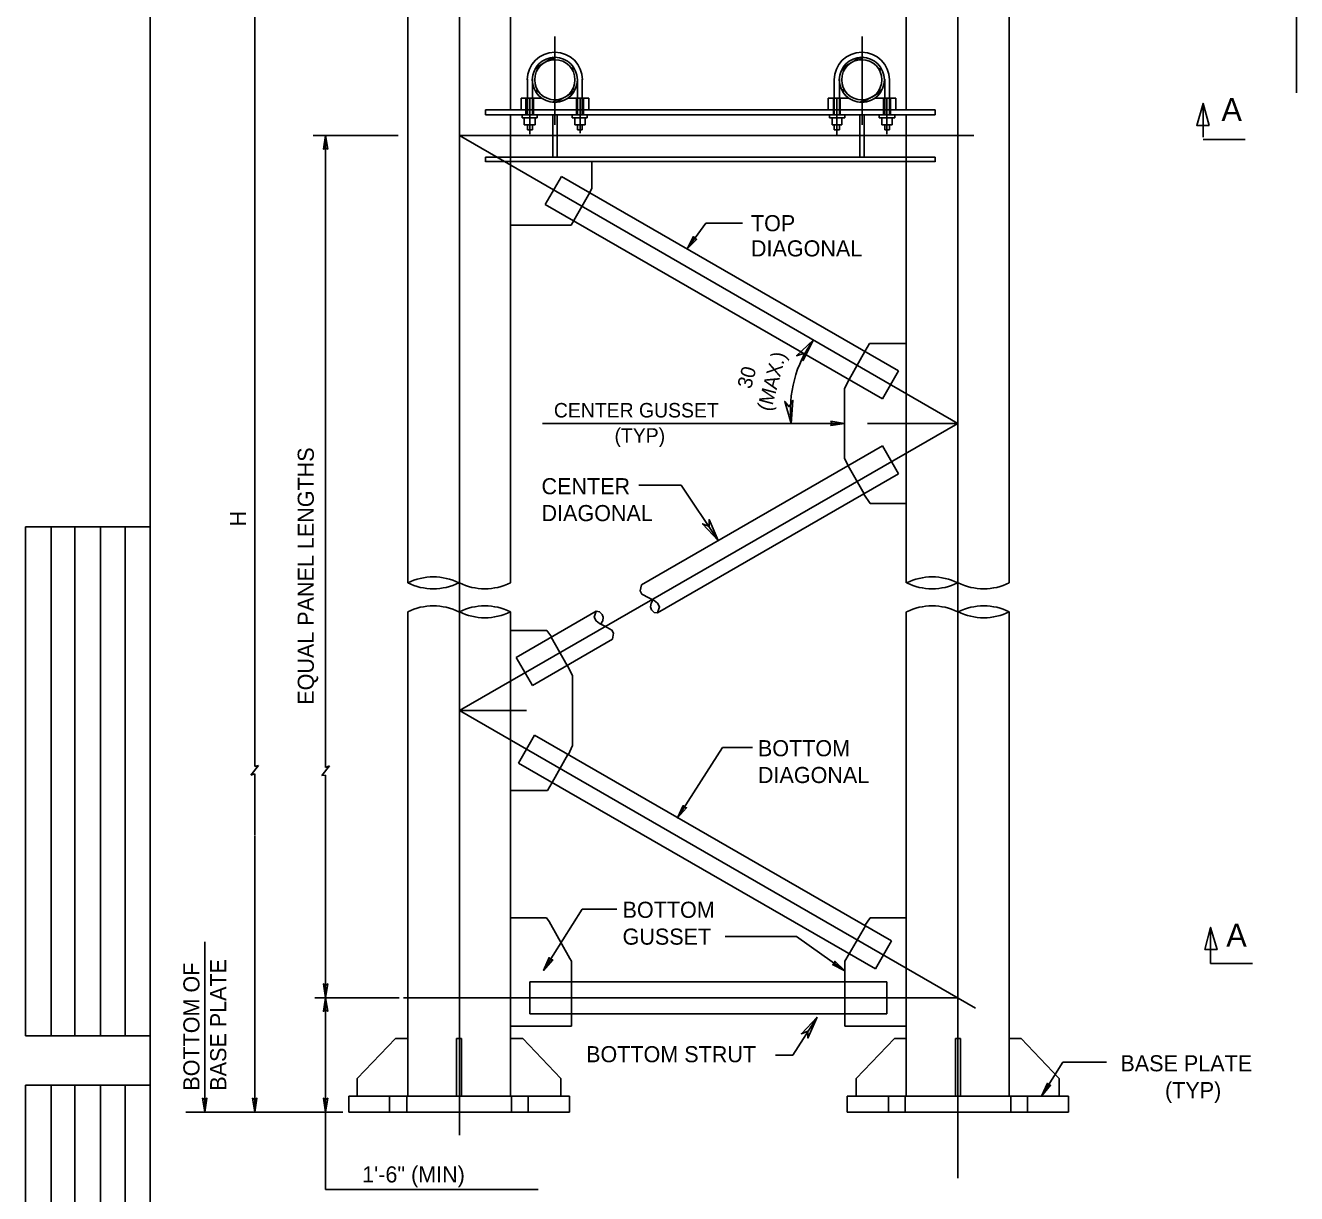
# Model space of a CAD drawing. Extents: x -3 to 26050223, y 0 to 12035012.
# Drawn here: x 1.67 to 21.39, y 15.87 to 34 of the extents above; entities that cross this region are included whole.
import ezdxf

# ---------------------------------------------------------------- set-up
doc = ezdxf.new("R2010")
doc.units = 0
for name, color, linetype in [('1', 7, 'Continuous'), ('2', 7, 'Continuous'), ('39', 7, 'Continuous'), ('9', 7, 'Continuous')]:
    doc.layers.add(name, color=color, linetype=linetype)

msp = doc.modelspace()

# ---------------------------------------------------------------- linework, layer by layer
at = {"layer": '1'}
for p, q in [((3.6, 1.017), (3.6, 42.342)), ((21.392, 32.958), (21.392, 39.5)), ((7.6, 25.35), (7.6, 37.325)), ((9.192, 32.692), (9.192, 37.325)), ((15.333, 32.692), (15.333, 37.325)), ((16.933, 25.35), (16.933, 37.333)), ((5.225, 22.5), (5.225, 35.592)), ((9.567, 33.317), (9.633, 33.35)), ((9.583, 33.342), (9.858, 33.508)), ((9.833, 33.467), (9.892, 33.508)), ((10.142, 33.333), (10.175, 33.35)), ((14.333, 33.308), (14.4, 33.35)), ((14.358, 33.35), (14.625, 33.508)), ((14.608, 33.467), (14.675, 33.508)), ((14.908, 33.325), (14.942, 33.342)), ((9.458, 33.167), (9.458, 32.875)), ((9.533, 33.167), (9.533, 32.875)), ((10.158, 33.317), (10.183, 33.333)), ((10.233, 33.167), (10.233, 32.875)), ((10.308, 33.167), (10.308, 32.875)), ((14.217, 33.167), (14.217, 32.875)), ((14.3, 33.167), (14.3, 32.875)), ((14.925, 33.308), (14.958, 33.325)), ((15, 33.167), (15, 32.875)), ((15.075, 33.167), (15.075, 32.875)), ((9.583, 32.983), (9.608, 33)), ((9.592, 32.967), (9.625, 32.983)), ((10.083, 32.917), (10.183, 32.983)), ((10.142, 32.992), (10.208, 33.025)), ((14.333, 32.992), (14.375, 33.017)), ((14.35, 32.975), (14.383, 32.992)), ((14.667, 32.817), (14.933, 32.967)), ((14.892, 32.967), (14.958, 33.008)), ((9.683, 32.875), (9.358, 32.875)), ((9.358, 32.875), (9.358, 32.692)), ((9.433, 32.875), (9.433, 32.617)), ((9.458, 32.875), (9.458, 32.617)), ((9.492, 32.317), (9.492, 32.875)), ((9.533, 32.875), (9.533, 32.617)), ((9.55, 32.875), (9.55, 32.617)), ((9.858, 32.817), (9.908, 32.85)), ((9.908, 32.817), (10, 32.867)), ((10.408, 32.875), (10.083, 32.875)), ((10.217, 32.875), (10.217, 32.617)), ((10.233, 32.875), (10.233, 32.617)), ((10.275, 32.333), (10.275, 32.875)), ((10.308, 32.875), (10.308, 32.617)), ((10.325, 32.875), (10.325, 32.617)), ((10.408, 32.875), (10.408, 32.692)), ((14.125, 32.875), (14.442, 32.875)), ((14.125, 32.875), (14.125, 32.692)), ((14.208, 32.875), (14.208, 32.617)), ((14.217, 32.875), (14.217, 32.617)), ((14.258, 32.308), (14.258, 32.875)), ((14.3, 32.875), (14.3, 32.617)), ((14.308, 32.875), (14.308, 32.617)), ((14.625, 32.817), (14.692, 32.85)), ((14.85, 32.875), (15.175, 32.875)), ((14.983, 32.875), (14.983, 32.617)), ((15, 32.875), (15, 32.617)), ((15.033, 32.317), (15.033, 32.875)), ((15.075, 32.875), (15.075, 32.617)), ((15.092, 32.875), (15.092, 32.617)), ((15.175, 32.875), (15.175, 32.692)), ((19.942, 32.267), (19.942, 32.792)), ((15.783, 32.692), (8.808, 32.692)), ((8.808, 32.692), (8.808, 32.617)), ((15.783, 32.617), (8.808, 32.617)), ((9.192, 25.35), (9.192, 32.617)), ((9.375, 32.617), (9.375, 32.567)), ((9.375, 32.567), (9.608, 32.567)), ((9.408, 32.567), (9.408, 32.458)), ((9.575, 32.567), (9.575, 32.458)), ((9.608, 32.617), (9.608, 32.567)), ((9.85, 32.617), (9.85, 31.958)), ((9.85, 32.617), (9.925, 32.617)), ((9.917, 32.617), (9.917, 31.958)), ((10.15, 32.617), (10.15, 32.567)), ((10.383, 32.567), (10.15, 32.567)), ((10.192, 32.567), (10.192, 32.458)), ((10.35, 32.567), (10.35, 32.458)), ((10.383, 32.617), (10.383, 32.567)), ((14.142, 32.617), (14.142, 32.567)), ((14.142, 32.567), (14.383, 32.567)), ((14.183, 32.567), (14.183, 32.458)), ((14.333, 32.567), (14.333, 32.458)), ((14.383, 32.617), (14.383, 32.567)), ((14.617, 32.617), (14.617, 31.958)), ((14.617, 32.617), (14.692, 32.617)), ((14.683, 32.617), (14.683, 31.958)), ((14.917, 32.617), (14.917, 32.567)), ((15.158, 32.567), (14.917, 32.567)), ((14.958, 32.567), (14.958, 32.458)), ((15.117, 32.567), (15.117, 32.458)), ((15.158, 32.617), (15.158, 32.567)), ((15.333, 25.35), (15.333, 32.617)), ((15.783, 32.692), (15.783, 32.617)), ((9.408, 32.458), (9.575, 32.458)), ((9.458, 32.458), (9.458, 32.383)), ((9.458, 32.383), (9.533, 32.383)), ((9.533, 32.458), (9.533, 32.383)), ((10.35, 32.458), (10.192, 32.458)), ((10.233, 32.458), (10.233, 32.383)), ((10.308, 32.383), (10.233, 32.383)), ((10.308, 32.458), (10.308, 32.383)), ((14.183, 32.458), (14.333, 32.458)), ((14.217, 32.458), (14.217, 32.383)), ((14.217, 32.383), (14.3, 32.383)), ((14.3, 32.458), (14.3, 32.383)), ((15.117, 32.458), (14.958, 32.458)), ((15, 32.458), (15, 32.383)), ((15.075, 32.383), (15, 32.383)), ((15.075, 32.458), (15.075, 32.383)), ((6.133, 32.292), (7.45, 32.292)), ((6.325, 22.483), (6.325, 32.292)), ((19.942, 32.233), (20.592, 32.233)), ((15.783, 31.958), (8.808, 31.958)), ((8.808, 31.958), (8.808, 31.883)), ((15.783, 31.958), (15.783, 31.883)), ((15.783, 31.892), (8.808, 31.892)), ((10.458, 31.467), (10.458, 31.892)), ((9.733, 31.225), (9.983, 31.658)), ((15.217, 28.642), (9.983, 31.658)), ((10.175, 30.975), (10.425, 31.408)), ((10.425, 31.408), (10.458, 31.475)), ((14.967, 28.208), (9.733, 31.225)), ((10.133, 30.9), (10.175, 30.975)), ((9.192, 30.9), (10.133, 30.9)), ((11.933, 30.533), (12.225, 30.933)), ((12.225, 30.933), (12.792, 30.933)), ((14.767, 29.067), (14.692, 28.942)), ((15.333, 29.067), (14.767, 29.067)), ((14.45, 28.508), (14.692, 28.942)), ((15.217, 28.642), (14.967, 28.208)), ((14.375, 28.367), (14.45, 28.508)), ((14.375, 27.283), (14.375, 28.367)), ((16.133, 27.825), (8.4, 23.367)), ((9.692, 27.825), (14.375, 27.825)), ((14.967, 27.475), (11.225, 25.317)), ((15.217, 27.042), (14.967, 27.475)), ((14.433, 27.167), (14.375, 27.283)), ((15.208, 27.283), (15.208, 27.283)), ((15.217, 27.042), (11.475, 24.883)), ((14.433, 27.167), (14.683, 26.733)), ((11.183, 26.867), (11.842, 26.867)), ((11.842, 26.867), (12.417, 26.008)), ((14.775, 26.583), (14.675, 26.725)), ((15.333, 26.583), (14.775, 26.583)), ((1.667, 18.317), (1.667, 26.217)), ((1.667, 26.217), (3.6, 26.217)), ((2.067, 18.317), (2.067, 26.217)), ((2.433, 18.317), (2.433, 26.217)), ((2.833, 18.317), (2.833, 26.217)), ((3.217, 18.317), (3.217, 26.217)), ((7.6, 17.383), (7.6, 24.9)), ((9.192, 17.383), (9.192, 24.9)), ((9.283, 24.192), (10.525, 24.908)), ((15.333, 17.383), (15.333, 24.9)), ((16.933, 17.383), (16.933, 24.9)), ((9.2, 24.608), (9.758, 24.608)), ((9.533, 23.758), (10.775, 24.475)), ((9.758, 24.608), (9.833, 24.508)), ((10.075, 24.067), (9.825, 24.508)), ((9.283, 24.192), (9.533, 23.758)), ((10.075, 24.075), (10.158, 23.908)), ((9.325, 23.908), (9.325, 23.908)), ((10.158, 22.825), (10.158, 23.908)), ((9.317, 22.55), (9.567, 22.983)), ((9.567, 22.983), (15.108, 19.792)), ((10.158, 22.825), (10.092, 22.683)), ((12.483, 22.792), (11.783, 21.7)), ((12.95, 22.792), (12.483, 22.792)), ((5.283, 22.517), (5.167, 22.367)), ((5.283, 22.517), (5.225, 22.5)), ((6.383, 22.508), (6.267, 22.358)), ((6.383, 22.508), (6.325, 22.483)), ((9.317, 22.55), (14.858, 19.358)), ((10.083, 22.683), (9.842, 22.25)), ((5.225, 22.383), (5.167, 22.367)), ((5.225, 21.433), (5.225, 22.383)), ((5.225, 22.258), (5.225, 22.292)), ((6.325, 22.367), (6.267, 22.358)), ((6.325, 18.908), (6.325, 22.367)), ((9.2, 22.125), (9.767, 22.125)), ((9.767, 22.125), (9.842, 22.25)), ((5.225, 17.133), (5.225, 21.425)), ((9.192, 20.15), (9.75, 20.15)), ((9.708, 19.333), (10.308, 20.283)), ((9.75, 20.15), (9.792, 20.092)), ((10.308, 20.283), (10.842, 20.283)), ((14.775, 20.15), (14.692, 20.033)), ((15.333, 20.15), (14.775, 20.15)), ((10.117, 19.517), (9.792, 20.092)), ((14.45, 19.592), (14.7, 20.025)), ((20.058, 19.967), (20.058, 19.442)), ((4.45, 17.133), (4.45, 19.775)), ((12.525, 19.858), (13.633, 19.858)), ((13.633, 19.858), (14.383, 19.325)), ((15.108, 19.792), (14.858, 19.358)), ((14.45, 19.592), (14.383, 19.475)), ((10.117, 19.517), (10.142, 19.475)), ((10.142, 19.475), (10.142, 19.158)), ((14.383, 19.475), (14.383, 19.158)), ((20.058, 19.442), (20.708, 19.442)), ((9.492, 19.158), (15.033, 19.158)), ((9.492, 19.158), (9.492, 18.658)), ((9.492, 19.158), (9.492, 18.658)), ((10.142, 19.158), (10.142, 18.658)), ((14.383, 19.158), (14.383, 18.658)), ((15.033, 19.158), (15.033, 18.658)), ((6.158, 18.908), (7.467, 18.908)), ((6.325, 15.933), (6.325, 18.908)), ((9.492, 18.658), (15.033, 18.658)), ((10.142, 18.658), (10.142, 18.467)), ((13.575, 18.017), (13.95, 18.608)), ((14.383, 18.658), (14.383, 18.467)), ((9.192, 18.467), (10.142, 18.467)), ((15.333, 18.467), (14.383, 18.467)), ((3.6, 18.317), (1.667, 18.317)), ((6.817, 17.658), (7.408, 18.275)), ((7.408, 18.275), (7.6, 18.275)), ((8.358, 18.275), (8.358, 17.383)), ((8.358, 18.275), (8.433, 18.275)), ((8.433, 18.275), (8.433, 17.383)), ((9.383, 18.275), (9.192, 18.275)), ((9.975, 17.658), (9.383, 18.275)), ((14.558, 17.658), (15.15, 18.275)), ((15.15, 18.275), (15.333, 18.275)), ((16.1, 18.275), (16.1, 17.383)), ((16.175, 18.275), (16.1, 18.275)), ((16.175, 18.275), (16.175, 17.383)), ((17.117, 18.275), (16.933, 18.275)), ((17.708, 17.658), (17.117, 18.275)), ((13.308, 18.017), (13.575, 18.017)), ((17.433, 17.383), (17.767, 17.908)), ((17.767, 17.908), (18.442, 17.908)), ((6.817, 17.383), (6.817, 17.658)), ((9.975, 17.383), (9.975, 17.658)), ((14.558, 17.383), (14.558, 17.658)), ((17.708, 17.383), (17.708, 17.658)), ((1.667, 9.65), (1.667, 17.55)), ((1.667, 17.55), (3.6, 17.55)), ((2.067, 9.65), (2.067, 17.55)), ((2.433, 9.65), (2.433, 17.55)), ((2.833, 9.65), (2.833, 17.55)), ((3.217, 9.65), (3.217, 17.55)), ((6.683, 17.383), (10.108, 17.383)), ((6.683, 17.133), (6.683, 17.383)), ((7.317, 17.383), (7.317, 17.133)), ((7.583, 17.383), (7.583, 17.133)), ((9.208, 17.383), (9.208, 17.133)), ((9.467, 17.383), (9.467, 17.133)), ((10.108, 17.133), (10.108, 17.383)), ((17.85, 17.383), (14.417, 17.383)), ((14.417, 17.133), (14.417, 17.383)), ((15.058, 17.383), (15.058, 17.133)), ((15.317, 17.383), (15.317, 17.133)), ((16.958, 17.383), (16.958, 17.133)), ((17.217, 17.383), (17.217, 17.133)), ((17.85, 17.133), (17.85, 17.383)), ((4.158, 17.133), (6.592, 17.133)), ((6.683, 17.133), (10.108, 17.133)), ((17.85, 17.133), (14.417, 17.133)), ((6.325, 15.933), (9.625, 15.933))]:
    msp.add_line(p, q, dxfattribs=at)
for points in [[(13.892, 29.117), (13.633, 28.875), (13.742, 28.908), (13.733, 28.8)], [(13.55, 27.825), (13.575, 28.183), (13.517, 28.083), (13.45, 28.167)], [(12.417, 26.008), (12.275, 26.333), (12.275, 26.225), (12.175, 26.267)], [(13.95, 18.608), (13.708, 18.35), (13.808, 18.392), (13.808, 18.283)]]:
    msp.add_lwpolyline(points, close=True, dxfattribs=at)
for points in [[(11.225, 25.317), (11.208, 25.225), (11.233, 25.175), (11.342, 25.117), (11.425, 25.075), (11.475, 25.033), (11.508, 24.975), (11.475, 24.883), (11.425, 24.892), (11.383, 24.933), (11.367, 24.975), (11.375, 25.033), (11.392, 25.058), (11.392, 25.083)], [(10.775, 24.475), (10.792, 24.567), (10.767, 24.617), (10.658, 24.675), (10.575, 24.717), (10.525, 24.758), (10.492, 24.817), (10.525, 24.908), (10.575, 24.9), (10.617, 24.858), (10.633, 24.817), (10.625, 24.758), (10.608, 24.733), (10.608, 24.708)]]:
    msp.add_lwpolyline(points, dxfattribs=at)
for centre, radius in [((9.882, 33.159), 0.35), ((9.882, 33.159), 0.312), ((14.645, 33.159), 0.35), ((14.645, 33.159), 0.312)]:
    msp.add_circle(centre, radius, dxfattribs=at)
for centre, radius, start, end in [((9.882, 33.159), 0.428, 0, 180), ((14.645, 33.159), 0.428, 0, 180), ((15.366, 28.036), 1.828, 143.7531, 186.6142), ((7.996, 24.549), 0.894, 63.7065, 116.2935), ((7.996, 26.151), 0.894, 243.7065, 296.2935), ((8.796, 26.151), 0.894, 243.7065, 296.2935), ((15.737, 24.549), 0.894, 63.7065, 116.2935), ((15.737, 26.151), 0.894, 243.7065, 296.2935), ((16.538, 26.151), 0.894, 243.7065, 296.2935), ((7.996, 24.099), 0.894, 63.7065, 116.2935), ((8.796, 24.099), 0.894, 63.7065, 116.2935), ((8.796, 25.701), 0.894, 243.7065, 296.2935), ((15.737, 24.099), 0.894, 63.7065, 116.2935), ((16.538, 24.099), 0.894, 63.7065, 116.2935), ((16.538, 25.701), 0.894, 243.7065, 296.2935)]:
    msp.add_arc(centre, radius, start, end, dxfattribs=at)
at = {"layer": '2'}
for p, q in [((8.4, 16.775), (8.4, 39.55)), ((16.133, 16.108), (16.133, 39.575)), ((9.883, 33.833), (9.883, 32.458)), ((14.65, 33.833), (14.65, 32.458)), ((8.4, 32.292), (16.133, 27.825)), ((16.383, 32.292), (8.4, 32.292)), ((8.4, 23.367), (16.133, 27.825)), ((14.733, 27.825), (16.133, 27.825)), ((8.4, 23.367), (16.408, 18.75)), ((9.442, 23.367), (8.4, 23.367)), ((7.533, 18.908), (16.133, 18.908))]:
    msp.add_line(p, q, dxfattribs=at)
at = {"layer": '39'}
for points in [[(6.325, 32.1), (6.292, 32.083), (6.325, 32.292), (6.358, 32.083)], [(12.05, 30.692), (12.083, 30.683), (11.933, 30.533), (12.033, 30.725)], [(14.183, 27.825), (14.167, 27.858), (14.375, 27.825), (14.167, 27.792)], [(11.892, 21.867), (11.925, 21.858), (11.783, 21.7), (11.875, 21.892)], [(9.808, 19.5), (9.85, 19.5), (9.708, 19.333), (9.792, 19.533)], [(14.225, 19.433), (14.225, 19.475), (14.383, 19.325), (14.192, 19.425)], [(6.325, 19.1), (6.358, 19.125), (6.325, 18.908), (6.292, 19.125)], [(6.325, 19.1), (6.358, 19.125), (6.325, 18.908), (6.292, 19.125)], [(6.325, 18.717), (6.292, 18.7), (6.325, 18.908), (6.358, 18.7)], [(6.325, 18.717), (6.292, 18.7), (6.325, 18.908), (6.358, 18.7)], [(17.533, 17.55), (17.575, 17.55), (17.433, 17.383), (17.525, 17.583)], [(4.45, 17.325), (4.483, 17.35), (4.45, 17.133), (4.417, 17.35)], [(5.225, 17.325), (5.258, 17.35), (5.225, 17.133), (5.192, 17.35)], [(6.325, 17.325), (6.358, 17.35), (6.325, 17.133), (6.292, 17.35)], [(6.325, 17.325), (6.358, 17.35), (6.325, 17.133), (6.292, 17.35)]]:
    msp.add_lwpolyline(points, close=True, dxfattribs=at)
at = {"layer": '9'}
for points in [[(20.033, 32.45), (19.942, 32.792), (19.842, 32.45)], [(19.967, 19.658), (20.158, 19.658), (20.058, 20)]]:
    msp.add_lwpolyline(points, close=True, dxfattribs=at)

# ---------------------------------------------------------------- texts
at = {"layer": '2'}
for s, height, p in [('A', 0.358, (20.225, 32.517)), ('TOP', 0.25, (12.925, 30.808)), ('DIAGONAL', 0.25, (12.925, 30.417)), ('CENTER GUSSET', 0.225, (9.867, 27.917)), ('(TYP)', 0.225, (10.808, 27.525)), ('CENTER', 0.25, (9.675, 26.725)), ('DIAGONAL', 0.25, (9.675, 26.308)), ('BOTTOM ', 0.25, (13.033, 22.658)), ('DIAGONAL', 0.25, (13.033, 22.242)), ('BOTTOM', 0.25, (10.933, 20.15)), ('GUSSET', 0.25, (10.933, 19.733)), ('A', 0.358, (20.3, 19.7)), ('BOTTOM STRUT', 0.25, (10.367, 17.908)), ('BASE PLATE', 0.25, (18.658, 17.767)), ('(TYP)', 0.25, (19.35, 17.35)), ('1\'-6" (MIN)', 0.25, (6.892, 16.042))]:
    msp.add_text(s, height=height, dxfattribs=at).set_placement(p)
for s, height, rotation, p in [('(MAX.)', 0.2245, 75.0865, (13.233, 28)), ('30', 0.2245, 75.0865, (12.925, 28.35)), ('EQUAL PANEL LENGTHS', 0.25, 90, (6.142, 23.458)), ('H', 0.25, 90, (5.092, 26.225)), ('BOTTOM OF', 0.25, 90, (4.367, 17.467)), ('BASE PLATE', 0.25, 90, (4.783, 17.467))]:
    msp.add_text(s, height=height, rotation=rotation, dxfattribs=at).set_placement(p)

doc.saveas('drawing.dxf')
